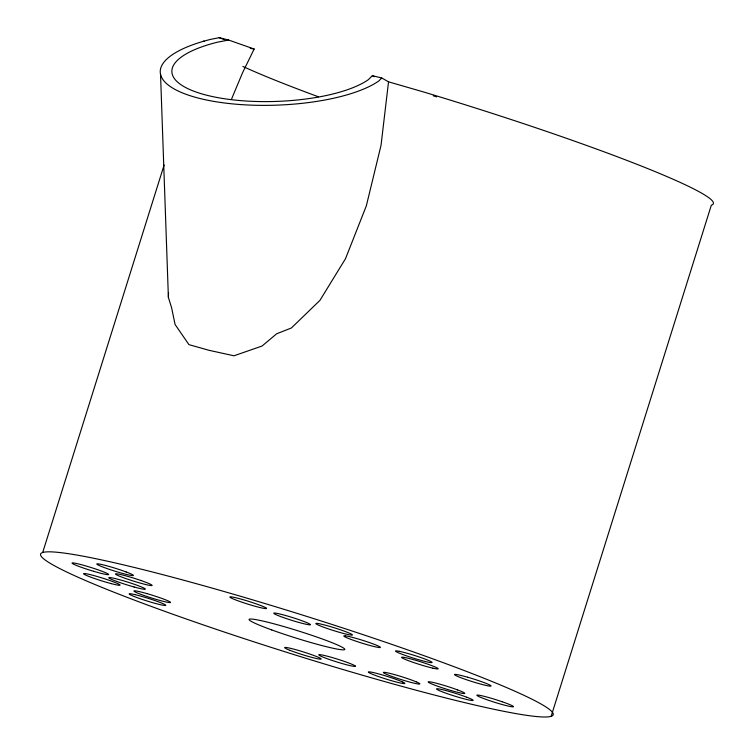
<?xml version="1.0" encoding="UTF-8"?>
<svg xmlns="http://www.w3.org/2000/svg" width="754" height="754" viewBox="0 0 754 754"><rect width="100%" height="100%" fill="white"/><g stroke="black" fill="none" stroke-linecap="round" stroke-linejoin="round"><path stroke-width="1.13" d="M231.412 99.424L242.628 72.591L254.155 49.019L228.632 40.037L217.256 42.233A103.486 33.383 -2 0 0 207.586 95.438A103.486 33.383 -2 0 0 368.329 79.698L372.344 75.664L381.76 78.001L388.527 81.828L381.034 145.324L366.34 205.823L345.502 258.707L319.941 300.365L291.402 327.971L276.661 333.786L262.043 346.029L233.966 355.794L208.849 350.261L188.943 344.635L175.069 324.465L171.601 307.736L168.396 297.472L168.51 292.882M42.676 552.541L164.127 165.003M551.155 716.3A268.556 20.132 17.4 0 0 198.179 584.199A268.556 20.132 17.4 0 0 141.413 602.757A268.556 20.132 17.4 0 0 551.155 716.3L711.324 205.201A268.556 20.132 17.4 0 0 422.937 91.781L388.527 81.828M381.76 78.001L378.772 80.998A115.098 37.125 -2 0 1 199.989 98.51A115.098 37.125 -2 0 1 210.743 39.34L219.216 37.7L228.632 40.037M250.262 48.369L254.155 49.019M219.216 37.7L224.664 39.679M372.344 75.664L374.248 76.748M160.536 74.344L168.396 297.472M318.442 96.795A256.954 19.265 17.4 0 1 242.882 66.446M433.305 95.833A256.954 19.265 17.4 0 1 436.67 96.851M202.845 41.442A268.556 20.132 17.4 0 1 204.136 41.121M317.189 623.388L315.964 623.388A19.18 1.442 17.4 0 0 329.432 629.232A19.18 1.442 17.4 0 0 351.062 635.085L352.288 635.085A19.18 1.442 17.4 0 0 338.819 629.241A19.18 1.442 17.4 0 0 317.189 623.388M345.558 635.876L344.078 635.792A19.18 1.442 17.4 0 0 354.182 640.57A19.18 1.442 17.4 0 0 375.992 646.979L378.593 647.469A19.18 1.442 17.4 0 0 369.978 642.766A19.18 1.442 17.4 0 0 345.558 635.876M399.252 651.305L396.868 650.9A19.18 1.442 17.4 0 0 404.691 655.217A19.18 1.442 17.4 0 0 428.357 662.201L430.741 662.596A19.18 1.442 17.4 0 0 422.919 658.28A19.18 1.442 17.4 0 0 399.252 651.305M134.749 594.567L131.762 593.945A19.18 1.442 17.4 0 0 135.984 597.215A19.18 1.442 17.4 0 0 160.102 604.633L163.09 605.264A19.18 1.442 17.4 0 0 158.868 601.984A19.18 1.442 17.4 0 0 134.749 594.567M432.881 668.176L429.101 667.233A19.18 1.442 17.4 0 1 401.665 657.526A19.18 1.442 17.4 0 1 426.114 663.586A19.18 1.442 17.4 0 1 432.881 668.176M467.546 677.196L463.182 675.999A19.18 1.442 17.4 0 0 456.085 675.688A19.18 1.442 17.4 0 0 478.036 683.35L482.4 684.547A19.18 1.442 17.4 0 0 489.497 684.858A19.18 1.442 17.4 0 0 467.546 677.196M111.253 583.624L106.87 582.418A19.18 1.442 17.4 0 1 84.212 574.322A19.18 1.442 17.4 0 1 96.738 576.367L101.47 577.781A19.18 1.442 17.4 0 1 119.405 584.454A19.18 1.442 17.4 0 1 111.253 583.624M146.973 593.624L142.619 592.427A19.18 1.442 17.4 0 0 135.513 592.116A19.18 1.442 17.4 0 0 157.473 599.779L161.837 600.976A19.18 1.442 17.4 0 0 168.934 601.287A19.18 1.442 17.4 0 0 146.973 593.624M134.108 586.989L129.49 585.651A19.18 1.442 17.4 0 1 108.906 577.95A19.18 1.442 17.4 0 1 124.617 581.145L129.396 582.635A19.18 1.442 17.4 0 1 145.202 588.846A19.18 1.442 17.4 0 1 134.108 586.989M93.477 571.249L88.699 569.779A19.18 1.442 17.4 0 1 72.092 562.974A19.18 1.442 17.4 0 1 91.96 567.8L96.625 569.336A19.18 1.442 17.4 0 1 108.567 574.605A19.18 1.442 17.4 0 1 93.477 571.249M140.772 580.457L136.144 578.921A19.18 1.442 17.4 0 0 116.107 573.785A19.18 1.442 17.4 0 0 126.842 578.912L131.469 580.448A19.18 1.442 17.4 0 0 151.507 585.585A19.18 1.442 17.4 0 0 140.772 580.457M502.136 701.729L497.517 700.193A19.18 1.442 17.4 0 0 477.48 695.056A19.18 1.442 17.4 0 0 488.215 700.183L492.833 701.72A19.18 1.442 17.4 0 0 512.88 706.856A19.18 1.442 17.4 0 0 502.136 701.729M457.621 689.919L453.474 688.43A19.18 1.442 17.4 0 0 430.628 681.955A19.18 1.442 17.4 0 0 435.407 685.395L439.554 686.885A19.18 1.442 17.4 0 0 462.4 693.35A19.18 1.442 17.4 0 0 457.621 689.919M126.182 571.975L122.035 570.486A19.18 1.442 17.4 0 0 99.198 564.02A19.18 1.442 17.4 0 0 103.967 567.451L108.114 568.94A19.18 1.442 17.4 0 0 130.96 575.415A19.18 1.442 17.4 0 0 126.182 571.975M466.858 697.252L462.871 695.791A19.18 1.442 17.4 0 0 441.024 689.354A19.18 1.442 17.4 0 0 439.62 690.749L442.777 692.021A19.18 1.442 17.4 0 0 468.611 699.929A19.18 1.442 17.4 0 0 466.858 697.252M416.114 681.795L412.721 680.457A19.18 1.442 17.4 0 0 390.431 673.52A19.18 1.442 17.4 0 0 384.719 673.51L387.122 674.604A19.18 1.442 17.4 0 0 412.796 682.87A19.18 1.442 17.4 0 0 416.114 681.795M402.843 682.087L400.101 680.909A19.18 1.442 17.4 0 0 378.14 673.756A19.18 1.442 17.4 0 0 368.744 672.493L370.384 673.369A19.18 1.442 17.4 0 0 395.087 681.701A19.18 1.442 17.4 0 0 402.843 682.087M266.294 608.158L265.04 607.394A19.18 1.442 17.4 0 0 243.353 599.76A19.18 1.442 17.4 0 0 229.998 597.253L231.242 598.026A19.18 1.442 17.4 0 0 252.929 605.651A19.18 1.442 17.4 0 0 266.294 608.158M355.191 665.961L353.937 665.198A19.18 1.442 17.4 0 0 332.25 657.563A19.18 1.442 17.4 0 0 318.895 655.056L320.139 655.829A19.18 1.442 17.4 0 0 341.826 663.454A19.18 1.442 17.4 0 0 355.191 665.961M310.167 624.755L310.158 624.359A19.18 1.442 17.4 0 0 291.958 617.385A19.18 1.442 17.4 0 0 273.853 613.059L273.862 613.464A19.18 1.442 17.4 0 0 292.062 620.429A19.18 1.442 17.4 0 0 310.167 624.755M271.742 629.929A50.169 3.761 17.4 0 0 344.776 649.448A50.169 3.761 17.4 0 0 274.23 623.888A50.169 3.761 17.4 0 0 271.742 629.929M289.97 650.325A19.18 1.442 17.4 0 0 320.582 659.175A19.18 1.442 17.4 0 0 298.094 650.334A19.18 1.442 17.4 0 0 289.97 650.325"/></g></svg>
